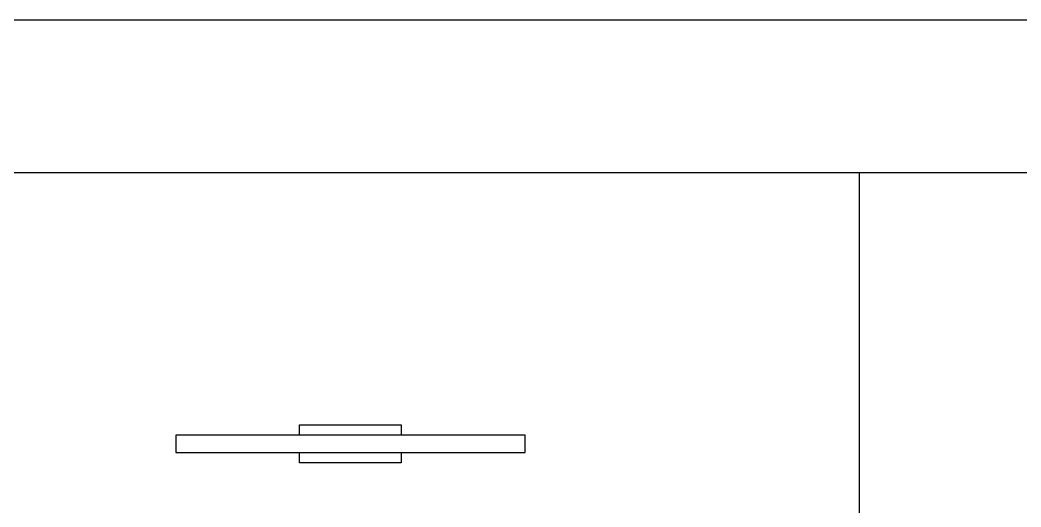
# Model space of a CAD drawing. Header units: inches. Extents: x -55 to 844, y -103 to 167.
# Drawn here: x 794.982 to 795.965, y 47.71 to 48.189 of the extents above; entities that cross this region are included whole.
import ezdxf

# ---------------------------------------------------------------- set-up
doc = ezdxf.new("R2010")
doc.units = ezdxf.units.IN
doc.header["$MEASUREMENT"] = 0

# ---------------------------------------------------------------- blocks, each defined once
blk = doc.blocks.new('kjhgfs')
at = {"ltscale": 3}
for points in [[(795.34814, 47.78096), (795.24814, 47.78096), (795.24814, 47.79108), (795.34814, 47.79108)], [(795.34814, 47.75383), (795.24814, 47.75383), (795.24814, 47.76396), (795.34814, 47.76396)]]:
    blk.add_lwpolyline(points, close=True, dxfattribs=at)
blk.add_lwpolyline([(795.12664, 47.78096), (795.12664, 47.76396), (795.46964, 47.76396), (795.46964, 47.78096)], close=True)

msp = doc.modelspace()

# ---------------------------------------------------------------- linework, layer by layer
for p, q in [((793.71443, 48.18891), (809.78963, 48.18891)), ((793.86443, 48.03891), (801.21911, 48.03891)), ((795.80614, 47.43891), (795.80614, 48.03891))]:
    msp.add_line(p, q)

# ---------------------------------------------------------------- block references
msp.add_blockref('kjhgfs', (0.008, 0))

doc.saveas('drawing.dxf')
